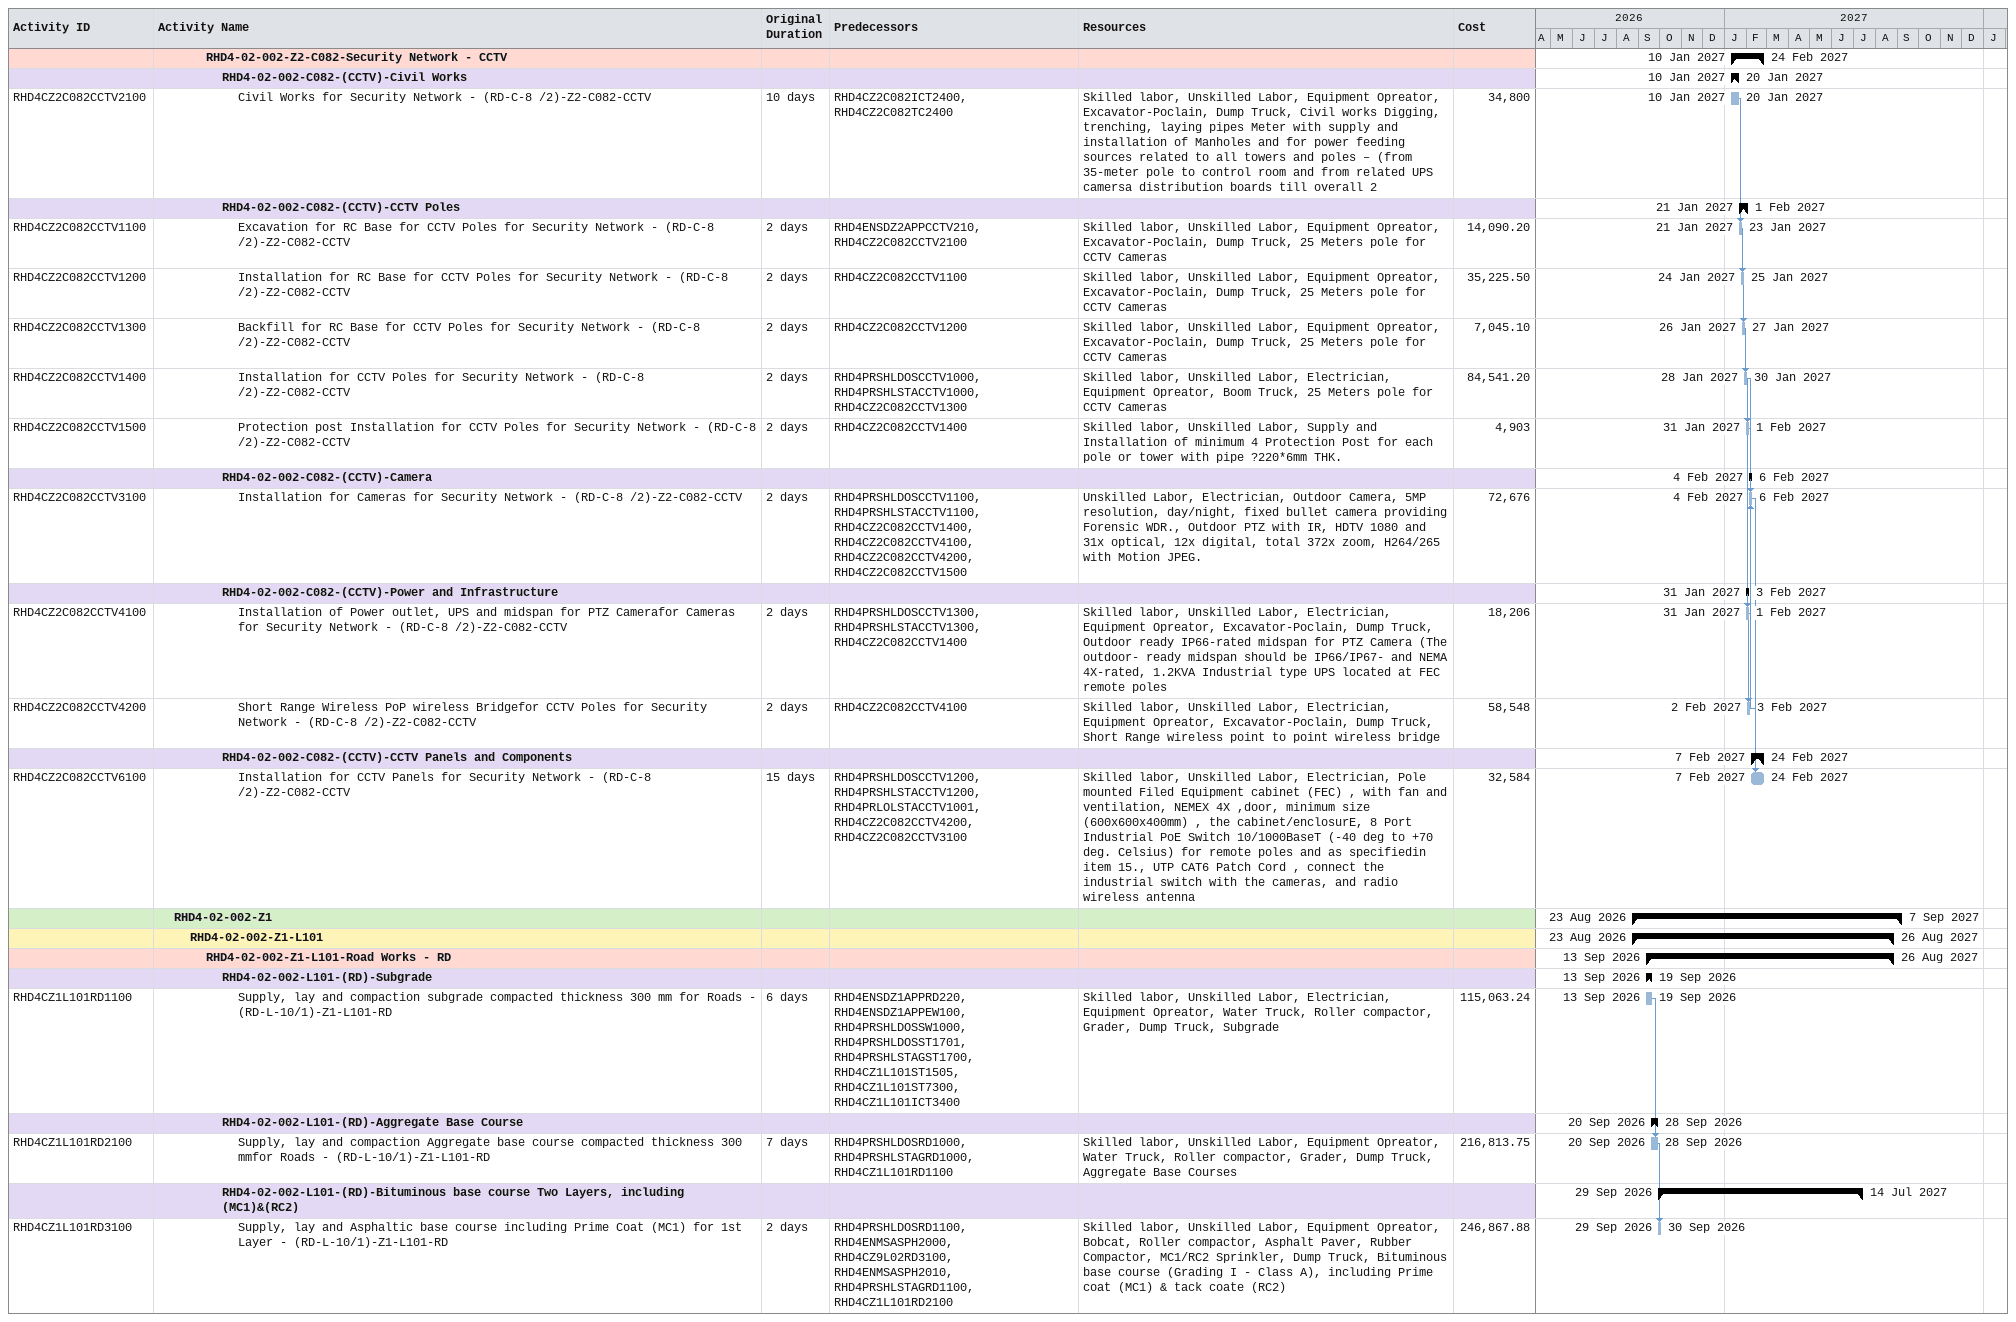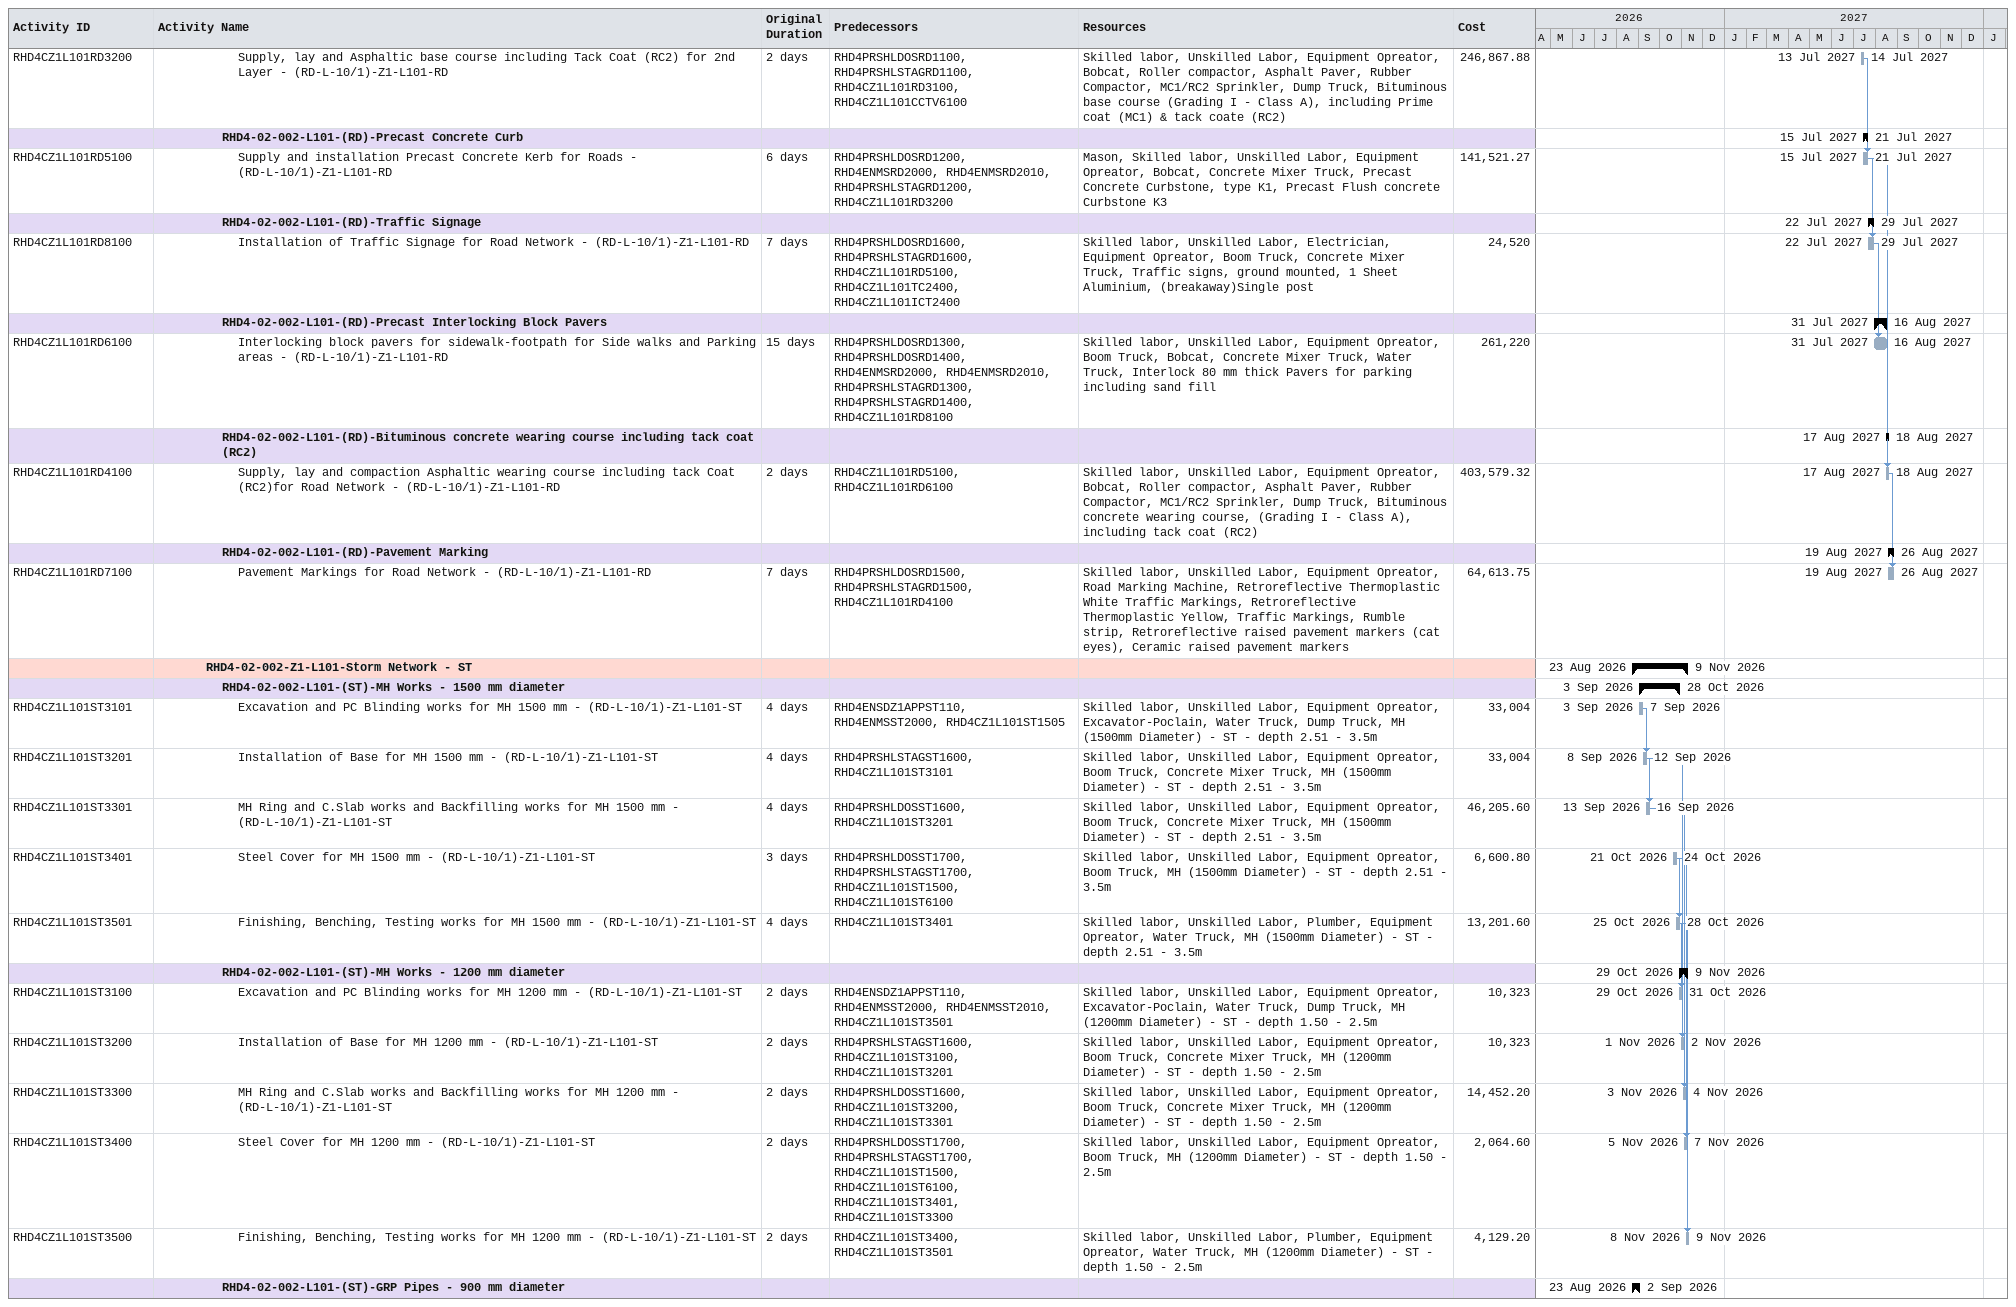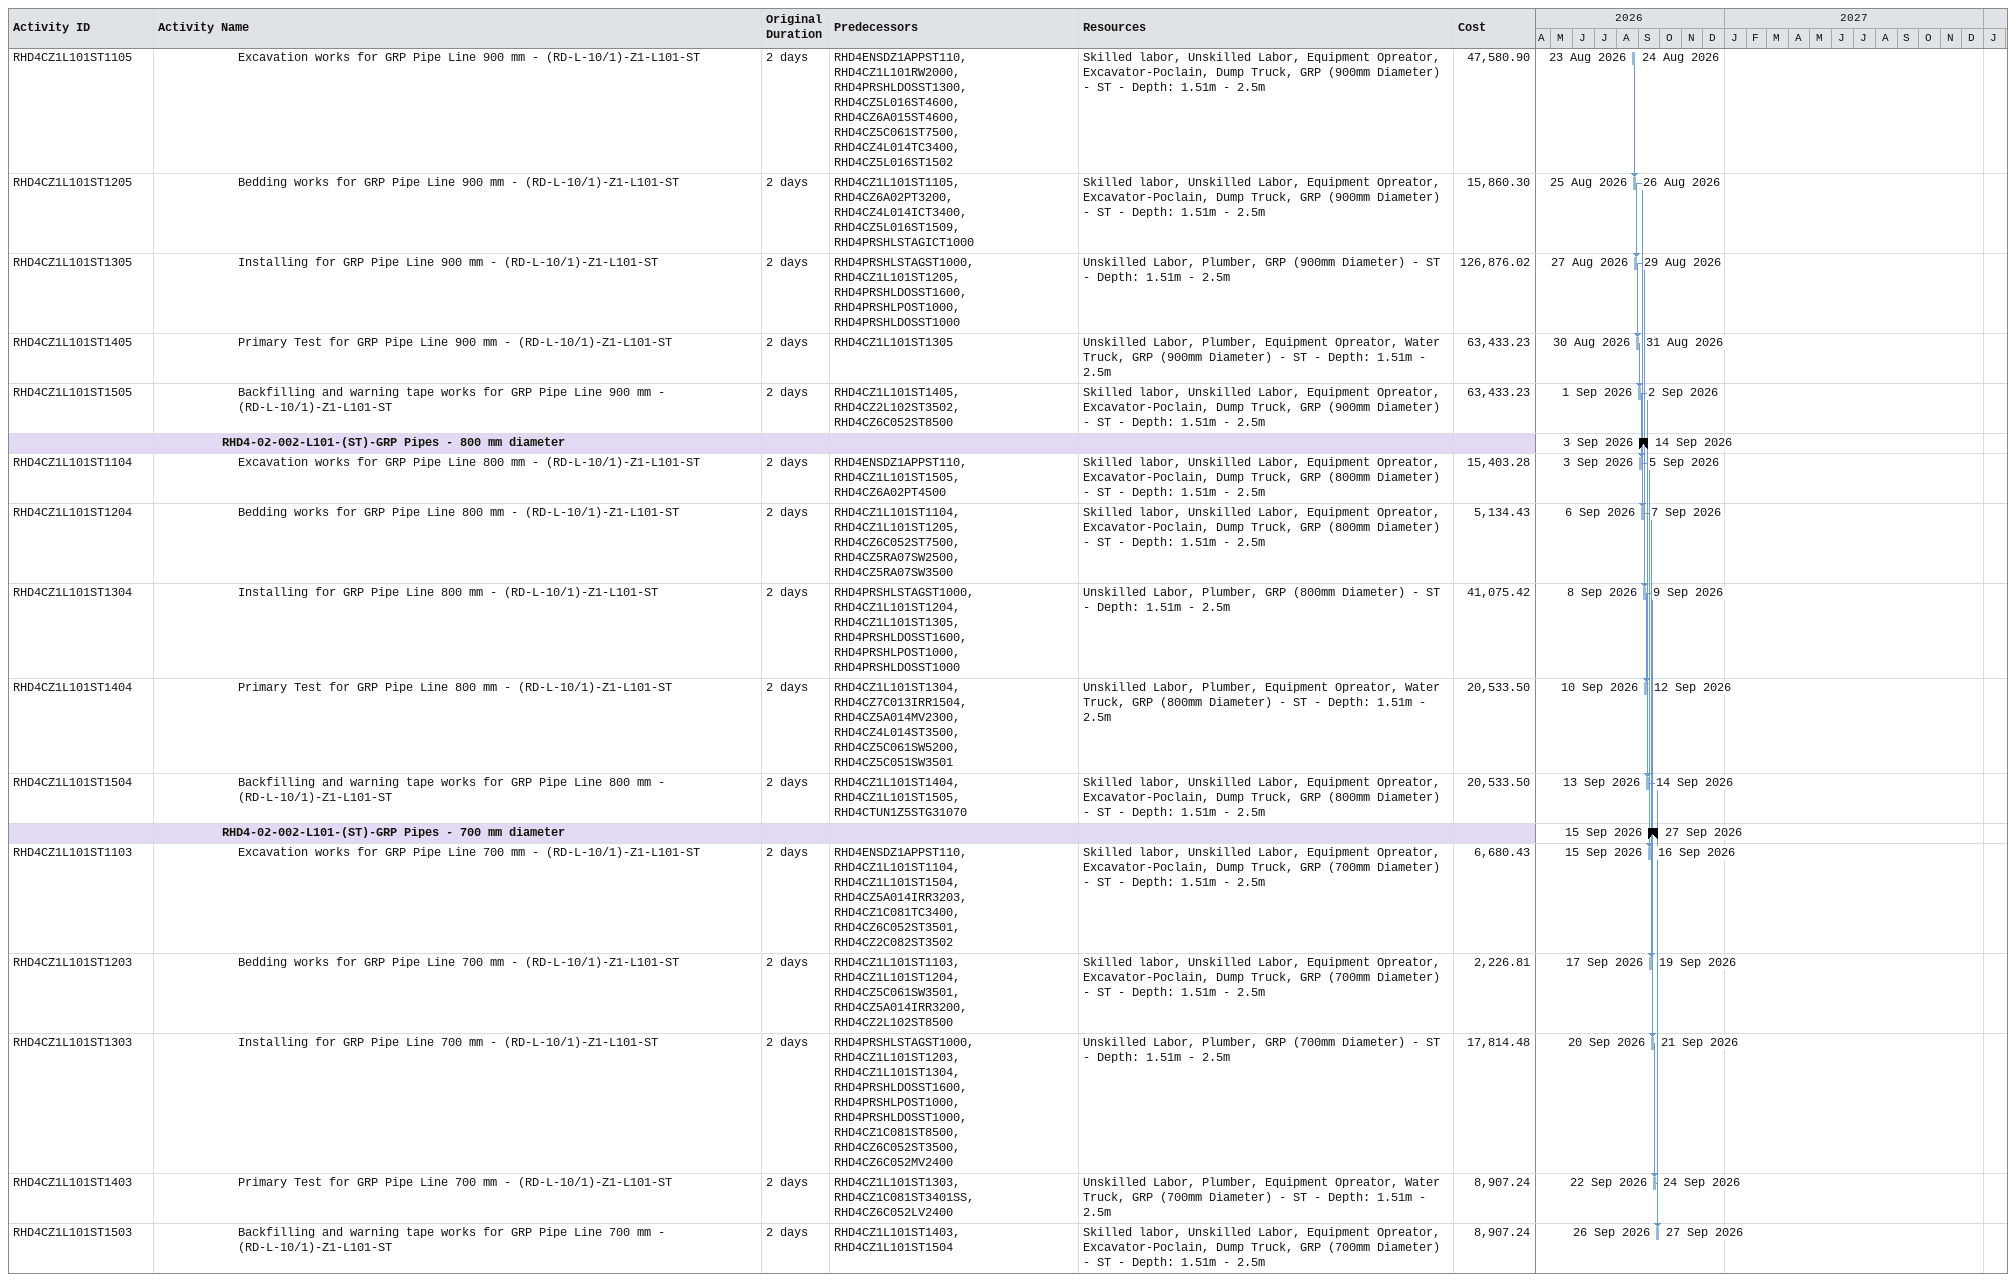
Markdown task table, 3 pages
| ID | Level | Task | Original duration | Start | Finish | Predecessors | Resources | Cost |
|---|---|---|---|---|---|---|---|---|
|  | 4 | **RHD4-02-002-Z2-C082-Security Network - CCTV** |  | 2027-01-10 | 2027-02-24 |  |  |  |
|  | 5 | **RHD4-02-002-C082-(CCTV)-Civil Works** |  | 2027-01-10 | 2027-01-20 |  |  |  |
| RHD4CZ2C082CCTV2100 | 6 | Civil Works for Security Network - (RD-C-8 /2)-Z2-C082-CCTV | 10d | 2027-01-10 | 2027-01-20 | RHD4CZ2C082ICT2400, RHD4CZ2C082TC2400 | Skilled labor, Unskilled Labor, Equipment Opreator, Excavator-Poclain, Dump Truck, Civil works Digging, trenching, laying pipes Meter with supply and installation of Manholes and for power feeding sources related to all towers and poles – (from 35-meter pole to control room and from related UPS camersa distribution boards till overall 2 | 34800 |
|  | 5 | **RHD4-02-002-C082-(CCTV)-CCTV Poles** |  | 2027-01-21 | 2027-02-01 |  |  |  |
| RHD4CZ2C082CCTV1100 | 6 | Excavation for RC Base for CCTV Poles for Security Network - (RD-C-8 /2)-Z2-C082-CCTV | 2d | 2027-01-21 | 2027-01-23 | RHD4ENSDZ2APPCCTV210, RHD4CZ2C082CCTV2100 | Skilled labor, Unskilled Labor, Equipment Opreator, Excavator-Poclain, Dump Truck, 25 Meters pole for CCTV Cameras | 14090.20 |
| RHD4CZ2C082CCTV1200 | 6 | Installation for RC Base for CCTV Poles for Security Network - (RD-C-8 /2)-Z2-C082-CCTV | 2d | 2027-01-24 | 2027-01-25 | RHD4CZ2C082CCTV1100 | Skilled labor, Unskilled Labor, Equipment Opreator, Excavator-Poclain, Dump Truck, 25 Meters pole for CCTV Cameras | 35225.50 |
| RHD4CZ2C082CCTV1300 | 6 | Backfill for RC Base for CCTV Poles for Security Network - (RD-C-8 /2)-Z2-C082-CCTV | 2d | 2027-01-26 | 2027-01-27 | RHD4CZ2C082CCTV1200 | Skilled labor, Unskilled Labor, Equipment Opreator, Excavator-Poclain, Dump Truck, 25 Meters pole for CCTV Cameras | 7045.10 |
| RHD4CZ2C082CCTV1400 | 6 | Installation for CCTV Poles for Security Network - (RD-C-8 /2)-Z2-C082-CCTV | 2d | 2027-01-28 | 2027-01-30 | RHD4PRSHLDOSCCTV1000, RHD4PRSHLSTACCTV1000, RHD4CZ2C082CCTV1300 | Skilled labor, Unskilled Labor, Electrician, Equipment Opreator, Boom Truck, 25 Meters pole for CCTV Cameras | 84541.20 |
| RHD4CZ2C082CCTV1500 | 6 | Protection post Installation for CCTV Poles for Security Network - (RD-C-8 /2)-Z2-C082-CCTV | 2d | 2027-01-31 | 2027-02-01 | RHD4CZ2C082CCTV1400 | Skilled labor, Unskilled Labor, Supply and Installation of minimum 4 Protection Post for each pole or tower with pipe ?220*6mm THK. | 4903 |
|  | 5 | **RHD4-02-002-C082-(CCTV)-Camera** |  | 2027-02-04 | 2027-02-06 |  |  |  |
| RHD4CZ2C082CCTV3100 | 6 | Installation for Cameras for Security Network - (RD-C-8 /2)-Z2-C082-CCTV | 2d | 2027-02-04 | 2027-02-06 | RHD4PRSHLDOSCCTV1100, RHD4PRSHLSTACCTV1100, RHD4CZ2C082CCTV1400, RHD4CZ2C082CCTV4100, RHD4CZ2C082CCTV4200, RHD4CZ2C082CCTV1500 | Unskilled Labor, Electrician, Outdoor Camera, 5MP resolution, day/night, fixed bullet camera providing Forensic WDR., Outdoor PTZ with IR, HDTV 1080 and 31x optical, 12x digital, total 372x zoom, H264/265 with Motion JPEG. | 72676 |
|  | 5 | **RHD4-02-002-C082-(CCTV)-Power and Infrastructure** |  | 2027-01-31 | 2027-02-03 |  |  |  |
| RHD4CZ2C082CCTV4100 | 6 | Installation of Power outlet, UPS and midspan for PTZ Camerafor Cameras for Security Network - (RD-C-8 /2)-Z2-C082-CCTV | 2d | 2027-01-31 | 2027-02-01 | RHD4PRSHLDOSCCTV1300, RHD4PRSHLSTACCTV1300, RHD4CZ2C082CCTV1400 | Skilled labor, Unskilled Labor, Electrician, Equipment Opreator, Excavator-Poclain, Dump Truck, Outdoor ready IP66-rated midspan for PTZ Camera (The outdoor- ready midspan should be IP66/IP67- and NEMA 4X-rated, 1.2KVA Industrial type UPS located at FEC remote poles | 18206 |
| RHD4CZ2C082CCTV4200 | 6 | Short Range Wireless PoP wireless Bridgefor CCTV Poles for Security Network - (RD-C-8 /2)-Z2-C082-CCTV | 2d | 2027-02-02 | 2027-02-03 | RHD4CZ2C082CCTV4100 | Skilled labor, Unskilled Labor, Electrician, Equipment Opreator, Excavator-Poclain, Dump Truck, Short Range wireless point to point wireless bridge | 58548 |
|  | 5 | **RHD4-02-002-C082-(CCTV)-CCTV Panels and Components** |  | 2027-02-07 | 2027-02-24 |  |  |  |
| RHD4CZ2C082CCTV6100 | 6 | Installation for CCTV Panels for Security Network - (RD-C-8 /2)-Z2-C082-CCTV | 15d | 2027-02-07 | 2027-02-24 | RHD4PRSHLDOSCCTV1200, RHD4PRSHLSTACCTV1200, RHD4PRLOLSTACCTV1001, RHD4CZ2C082CCTV4200, RHD4CZ2C082CCTV3100 | Skilled labor, Unskilled Labor, Electrician, Pole mounted Filed Equipment cabinet (FEC) , with fan and ventilation, NEMEX 4X ,door, minimum size (600x600x400mm) , the cabinet/enclosurE, 8 Port Industrial PoE Switch 10/1000BaseT (-40 deg to +70 deg. Celsius) for remote poles and as specifiedin item 15., UTP CAT6 Patch Cord , connect the industrial switch with the cameras, and radio wireless antenna | 32584 |
|  | 2 | **RHD4-02-002-Z1** |  | 2026-08-23 | 2027-09-07 |  |  |  |
|  | 3 | **RHD4-02-002-Z1-L101** |  | 2026-08-23 | 2027-08-26 |  |  |  |
|  | 4 | **RHD4-02-002-Z1-L101-Road Works - RD** |  | 2026-09-13 | 2027-08-26 |  |  |  |
|  | 5 | **RHD4-02-002-L101-(RD)-Subgrade** |  | 2026-09-13 | 2026-09-19 |  |  |  |
| RHD4CZ1L101RD1100 | 6 | Supply, lay and compaction subgrade compacted thickness 300 mm for Roads - (RD-L-10/1)-Z1-L101-RD | 6d | 2026-09-13 | 2026-09-19 | RHD4ENSDZ1APPRD220, RHD4ENSDZ1APPEW100, RHD4PRSHLDOSSW1000, RHD4PRSHLDOSST1701, RHD4PRSHLSTAGST1700, RHD4CZ1L101ST1505, RHD4CZ1L101ST7300, RHD4CZ1L101ICT3400 | Skilled labor, Unskilled Labor, Electrician, Equipment Opreator, Water Truck, Roller compactor, Grader, Dump Truck, Subgrade | 115063.24 |
|  | 5 | **RHD4-02-002-L101-(RD)-Aggregate Base Course** |  | 2026-09-20 | 2026-09-28 |  |  |  |
| RHD4CZ1L101RD2100 | 6 | Supply, lay and compaction Aggregate base course compacted thickness 300 mmfor Roads - (RD-L-10/1)-Z1-L101-RD | 7d | 2026-09-20 | 2026-09-28 | RHD4PRSHLDOSRD1000, RHD4PRSHLSTAGRD1000, RHD4CZ1L101RD1100 | Skilled labor, Unskilled Labor, Equipment Opreator, Water Truck, Roller compactor, Grader, Dump Truck, Aggregate Base Courses | 216813.75 |
|  | 5 | **RHD4-02-002-L101-(RD)-Bituminous base course Two Layers, including (MC1)&(RC2)** |  | 2026-09-29 | 2027-07-14 |  |  |  |
| RHD4CZ1L101RD3100 | 6 | Supply, lay and Asphaltic base course including Prime Coat (MC1) for 1st Layer - (RD-L-10/1)-Z1-L101-RD | 2d | 2026-09-29 | 2026-09-30 | RHD4PRSHLDOSRD1100, RHD4ENMSASPH2000, RHD4CZ9L02RD3100, RHD4ENMSASPH2010, RHD4PRSHLSTAGRD1100, RHD4CZ1L101RD2100 | Skilled labor, Unskilled Labor, Equipment Opreator, Bobcat, Roller compactor, Asphalt Paver, Rubber Compactor, MC1/RC2 Sprinkler, Dump Truck, Bituminous base course (Grading I - Class A), including Prime coat (MC1) & tack coate (RC2) | 246867.88 |
| RHD4CZ1L101RD3200 | 6 | Supply, lay and Asphaltic base course including Tack Coat (RC2) for 2nd Layer - (RD-L-10/1)-Z1-L101-RD | 2d | 2027-07-13 | 2027-07-14 | RHD4PRSHLDOSRD1100, RHD4PRSHLSTAGRD1100, RHD4CZ1L101RD3100, RHD4CZ1L101CCTV6100 | Skilled labor, Unskilled Labor, Equipment Opreator, Bobcat, Roller compactor, Asphalt Paver, Rubber Compactor, MC1/RC2 Sprinkler, Dump Truck, Bituminous base course (Grading I - Class A), including Prime coat (MC1) & tack coate (RC2) | 246867.88 |
|  | 5 | **RHD4-02-002-L101-(RD)-Precast Concrete Curb** |  | 2027-07-15 | 2027-07-21 |  |  |  |
| RHD4CZ1L101RD5100 | 6 | Supply and installation Precast Concrete Kerb for Roads - (RD-L-10/1)-Z1-L101-RD | 6d | 2027-07-15 | 2027-07-21 | RHD4PRSHLDOSRD1200, RHD4ENMSRD2000, RHD4ENMSRD2010, RHD4PRSHLSTAGRD1200, RHD4CZ1L101RD3200 | Mason, Skilled labor, Unskilled Labor, Equipment Opreator, Bobcat, Concrete Mixer Truck, Precast Concrete Curbstone, type K1, Precast Flush concrete Curbstone K3 | 141521.27 |
|  | 5 | **RHD4-02-002-L101-(RD)-Traffic Signage** |  | 2027-07-22 | 2027-07-29 |  |  |  |
| RHD4CZ1L101RD8100 | 6 | Installation of Traffic Signage for Road Network - (RD-L-10/1)-Z1-L101-RD | 7d | 2027-07-22 | 2027-07-29 | RHD4PRSHLDOSRD1600, RHD4PRSHLSTAGRD1600, RHD4CZ1L101RD5100, RHD4CZ1L101TC2400, RHD4CZ1L101ICT2400 | Skilled labor, Unskilled Labor, Electrician, Equipment Opreator, Boom Truck, Concrete Mixer Truck, Traffic signs, ground mounted, 1 Sheet Aluminium, (breakaway)Single post | 24520 |
|  | 5 | **RHD4-02-002-L101-(RD)-Precast Interlocking Block Pavers** |  | 2027-07-31 | 2027-08-16 |  |  |  |
| RHD4CZ1L101RD6100 | 6 | Interlocking block pavers for sidewalk-footpath for Side walks and Parking areas - (RD-L-10/1)-Z1-L101-RD | 15d | 2027-07-31 | 2027-08-16 | RHD4PRSHLDOSRD1300, RHD4PRSHLDOSRD1400, RHD4ENMSRD2000, RHD4ENMSRD2010, RHD4PRSHLSTAGRD1300, RHD4PRSHLSTAGRD1400, RHD4CZ1L101RD8100 | Skilled labor, Unskilled Labor, Equipment Opreator, Boom Truck, Bobcat, Concrete Mixer Truck, Water Truck, Interlock 80 mm thick Pavers for parking including sand fill | 261220 |
|  | 5 | **RHD4-02-002-L101-(RD)-Bituminous concrete wearing course including tack coat (RC2)** |  | 2027-08-17 | 2027-08-18 |  |  |  |
| RHD4CZ1L101RD4100 | 6 | Supply, lay and compaction Asphaltic wearing course including tack Coat (RC2)for Road Network - (RD-L-10/1)-Z1-L101-RD | 2d | 2027-08-17 | 2027-08-18 | RHD4CZ1L101RD5100, RHD4CZ1L101RD6100 | Skilled labor, Unskilled Labor, Equipment Opreator, Bobcat, Roller compactor, Asphalt Paver, Rubber Compactor, MC1/RC2 Sprinkler, Dump Truck, Bituminous concrete wearing course, (Grading I - Class A), including tack coat (RC2) | 403579.32 |
|  | 5 | **RHD4-02-002-L101-(RD)-Pavement Marking** |  | 2027-08-19 | 2027-08-26 |  |  |  |
| RHD4CZ1L101RD7100 | 6 | Pavement Markings for Road Network - (RD-L-10/1)-Z1-L101-RD | 7d | 2027-08-19 | 2027-08-26 | RHD4PRSHLDOSRD1500, RHD4PRSHLSTAGRD1500, RHD4CZ1L101RD4100 | Skilled labor, Unskilled Labor, Equipment Opreator, Road Marking Machine, Retroreflective Thermoplastic White Traffic Markings, Retroreflective Thermoplastic Yellow, Traffic Markings, Rumble strip, Retroreflective raised pavement markers (cat eyes), Ceramic raised pavement markers | 64613.75 |
|  | 4 | **RHD4-02-002-Z1-L101-Storm Network - ST** |  | 2026-08-23 | 2026-11-09 |  |  |  |
|  | 5 | **RHD4-02-002-L101-(ST)-MH Works - 1500 mm diameter** |  | 2026-09-03 | 2026-10-28 |  |  |  |
| RHD4CZ1L101ST3101 | 6 | Excavation and PC Blinding works for MH 1500 mm - (RD-L-10/1)-Z1-L101-ST | 4d | 2026-09-03 | 2026-09-07 | RHD4ENSDZ1APPST110, RHD4ENMSST2000, RHD4CZ1L101ST1505 | Skilled labor, Unskilled Labor, Equipment Opreator, Excavator-Poclain, Water Truck, Dump Truck, MH (1500mm Diameter) - ST - depth 2.51 - 3.5m | 33004 |
| RHD4CZ1L101ST3201 | 6 | Installation of Base for MH 1500 mm - (RD-L-10/1)-Z1-L101-ST | 4d | 2026-09-08 | 2026-09-12 | RHD4PRSHLSTAGST1600, RHD4CZ1L101ST3101 | Skilled labor, Unskilled Labor, Equipment Opreator, Boom Truck, Concrete Mixer Truck, MH (1500mm Diameter) - ST - depth 2.51 - 3.5m | 33004 |
| RHD4CZ1L101ST3301 | 6 | MH Ring and C.Slab works and Backfilling works for MH 1500 mm - (RD-L-10/1)-Z1-L101-ST | 4d | 2026-09-13 | 2026-09-16 | RHD4PRSHLDOSST1600, RHD4CZ1L101ST3201 | Skilled labor, Unskilled Labor, Equipment Opreator, Boom Truck, Concrete Mixer Truck, MH (1500mm Diameter) - ST - depth 2.51 - 3.5m | 46205.60 |
| RHD4CZ1L101ST3401 | 6 | Steel Cover for MH 1500 mm - (RD-L-10/1)-Z1-L101-ST | 3d | 2026-10-21 | 2026-10-24 | RHD4PRSHLDOSST1700, RHD4PRSHLSTAGST1700, RHD4CZ1L101ST1500, RHD4CZ1L101ST6100 | Skilled labor, Unskilled Labor, Equipment Opreator, Boom Truck, MH (1500mm Diameter) - ST - depth 2.51 - 3.5m | 6600.80 |
| RHD4CZ1L101ST3501 | 6 | Finishing, Benching, Testing works for MH 1500 mm - (RD-L-10/1)-Z1-L101-ST | 4d | 2026-10-25 | 2026-10-28 | RHD4CZ1L101ST3401 | Skilled labor, Unskilled Labor, Plumber, Equipment Opreator, Water Truck, MH (1500mm Diameter) - ST - depth 2.51 - 3.5m | 13201.60 |
|  | 5 | **RHD4-02-002-L101-(ST)-MH Works - 1200 mm diameter** |  | 2026-10-29 | 2026-11-09 |  |  |  |
| RHD4CZ1L101ST3100 | 6 | Excavation and PC Blinding works for MH 1200 mm - (RD-L-10/1)-Z1-L101-ST | 2d | 2026-10-29 | 2026-10-31 | RHD4ENSDZ1APPST110, RHD4ENMSST2000, RHD4ENMSST2010, RHD4CZ1L101ST3501 | Skilled labor, Unskilled Labor, Equipment Opreator, Excavator-Poclain, Water Truck, Dump Truck, MH (1200mm Diameter) - ST - depth 1.50 - 2.5m | 10323 |
| RHD4CZ1L101ST3200 | 6 | Installation of Base for MH 1200 mm - (RD-L-10/1)-Z1-L101-ST | 2d | 2026-11-01 | 2026-11-02 | RHD4PRSHLSTAGST1600, RHD4CZ1L101ST3100, RHD4CZ1L101ST3201 | Skilled labor, Unskilled Labor, Equipment Opreator, Boom Truck, Concrete Mixer Truck, MH (1200mm Diameter) - ST - depth 1.50 - 2.5m | 10323 |
| RHD4CZ1L101ST3300 | 6 | MH Ring and C.Slab works and Backfilling works for MH 1200 mm - (RD-L-10/1)-Z1-L101-ST | 2d | 2026-11-03 | 2026-11-04 | RHD4PRSHLDOSST1600, RHD4CZ1L101ST3200, RHD4CZ1L101ST3301 | Skilled labor, Unskilled Labor, Equipment Opreator, Boom Truck, Concrete Mixer Truck, MH (1200mm Diameter) - ST - depth 1.50 - 2.5m | 14452.20 |
| RHD4CZ1L101ST3400 | 6 | Steel Cover for MH 1200 mm - (RD-L-10/1)-Z1-L101-ST | 2d | 2026-11-05 | 2026-11-07 | RHD4PRSHLDOSST1700, RHD4PRSHLSTAGST1700, RHD4CZ1L101ST1500, RHD4CZ1L101ST6100, RHD4CZ1L101ST3401, RHD4CZ1L101ST3300 | Skilled labor, Unskilled Labor, Equipment Opreator, Boom Truck, MH (1200mm Diameter) - ST - depth 1.50 - 2.5m | 2064.60 |
| RHD4CZ1L101ST3500 | 6 | Finishing, Benching, Testing works for MH 1200 mm - (RD-L-10/1)-Z1-L101-ST | 2d | 2026-11-08 | 2026-11-09 | RHD4CZ1L101ST3400, RHD4CZ1L101ST3501 | Skilled labor, Unskilled Labor, Plumber, Equipment Opreator, Water Truck, MH (1200mm Diameter) - ST - depth 1.50 - 2.5m | 4129.20 |
|  | 5 | **RHD4-02-002-L101-(ST)-GRP Pipes - 900 mm diameter** |  | 2026-08-23 | 2026-09-02 |  |  |  |
| RHD4CZ1L101ST1105 | 6 | Excavation works for GRP Pipe Line 900 mm - (RD-L-10/1)-Z1-L101-ST | 2d | 2026-08-23 | 2026-08-24 | RHD4ENSDZ1APPST110, RHD4CZ1L101RW2000, RHD4PRSHLDOSST1300, RHD4CZ5L016ST4600, RHD4CZ6A015ST4600, RHD4CZ5C061ST7500, RHD4CZ4L014TC3400, RHD4CZ5L016ST1502 | Skilled labor, Unskilled Labor, Equipment Opreator, Excavator-Poclain, Dump Truck, GRP (900mm Diameter) - ST - Depth: 1.51m - 2.5m | 47580.90 |
| RHD4CZ1L101ST1205 | 6 | Bedding works for GRP Pipe Line 900 mm - (RD-L-10/1)-Z1-L101-ST | 2d | 2026-08-25 | 2026-08-26 | RHD4CZ1L101ST1105, RHD4CZ6A02PT3200, RHD4CZ4L014ICT3400, RHD4CZ5L016ST1509, RHD4PRSHLSTAGICT1000 | Skilled labor, Unskilled Labor, Equipment Opreator, Excavator-Poclain, Dump Truck, GRP (900mm Diameter) - ST - Depth: 1.51m - 2.5m | 15860.30 |
| RHD4CZ1L101ST1305 | 6 | Installing for GRP Pipe Line 900 mm - (RD-L-10/1)-Z1-L101-ST | 2d | 2026-08-27 | 2026-08-29 | RHD4PRSHLSTAGST1000, RHD4CZ1L101ST1205, RHD4PRSHLDOSST1600, RHD4PRSHLPOST1000, RHD4PRSHLDOSST1000 | Unskilled Labor, Plumber, GRP (900mm Diameter) - ST - Depth: 1.51m - 2.5m | 126876.02 |
| RHD4CZ1L101ST1405 | 6 | Primary Test for GRP Pipe Line 900 mm - (RD-L-10/1)-Z1-L101-ST | 2d | 2026-08-30 | 2026-08-31 | RHD4CZ1L101ST1305 | Unskilled Labor, Plumber, Equipment Opreator, Water Truck, GRP (900mm Diameter) - ST - Depth: 1.51m - 2.5m | 63433.23 |
| RHD4CZ1L101ST1505 | 6 | Backfilling and warning tape works for GRP Pipe Line 900 mm - (RD-L-10/1)-Z1-L101-ST | 2d | 2026-09-01 | 2026-09-02 | RHD4CZ1L101ST1405, RHD4CZ2L102ST3502, RHD4CZ6C052ST8500 | Skilled labor, Unskilled Labor, Equipment Opreator, Excavator-Poclain, Dump Truck, GRP (900mm Diameter) - ST - Depth: 1.51m - 2.5m | 63433.23 |
|  | 5 | **RHD4-02-002-L101-(ST)-GRP Pipes - 800 mm diameter** |  | 2026-09-03 | 2026-09-14 |  |  |  |
| RHD4CZ1L101ST1104 | 6 | Excavation works for GRP Pipe Line 800 mm - (RD-L-10/1)-Z1-L101-ST | 2d | 2026-09-03 | 2026-09-05 | RHD4ENSDZ1APPST110, RHD4CZ1L101ST1505, RHD4CZ6A02PT4500 | Skilled labor, Unskilled Labor, Equipment Opreator, Excavator-Poclain, Dump Truck, GRP (800mm Diameter) - ST - Depth: 1.51m - 2.5m | 15403.28 |
| RHD4CZ1L101ST1204 | 6 | Bedding works for GRP Pipe Line 800 mm - (RD-L-10/1)-Z1-L101-ST | 2d | 2026-09-06 | 2026-09-07 | RHD4CZ1L101ST1104, RHD4CZ1L101ST1205, RHD4CZ6C052ST7500, RHD4CZ5RA07SW2500, RHD4CZ5RA07SW3500 | Skilled labor, Unskilled Labor, Equipment Opreator, Excavator-Poclain, Dump Truck, GRP (800mm Diameter) - ST - Depth: 1.51m - 2.5m | 5134.43 |
| RHD4CZ1L101ST1304 | 6 | Installing for GRP Pipe Line 800 mm - (RD-L-10/1)-Z1-L101-ST | 2d | 2026-09-08 | 2026-09-09 | RHD4PRSHLSTAGST1000, RHD4CZ1L101ST1204, RHD4CZ1L101ST1305, RHD4PRSHLDOSST1600, RHD4PRSHLPOST1000, RHD4PRSHLDOSST1000 | Unskilled Labor, Plumber, GRP (800mm Diameter) - ST - Depth: 1.51m - 2.5m | 41075.42 |
| RHD4CZ1L101ST1404 | 6 | Primary Test for GRP Pipe Line 800 mm - (RD-L-10/1)-Z1-L101-ST | 2d | 2026-09-10 | 2026-09-12 | RHD4CZ1L101ST1304, RHD4CZ7C013IRR1504, RHD4CZ5A014MV2300, RHD4CZ4L014ST3500, RHD4CZ5C061SW5200, RHD4CZ5C051SW3501 | Unskilled Labor, Plumber, Equipment Opreator, Water Truck, GRP (800mm Diameter) - ST - Depth: 1.51m - 2.5m | 20533.50 |
| RHD4CZ1L101ST1504 | 6 | Backfilling and warning tape works for GRP Pipe Line 800 mm - (RD-L-10/1)-Z1-L101-ST | 2d | 2026-09-13 | 2026-09-14 | RHD4CZ1L101ST1404, RHD4CZ1L101ST1505, RHD4CTUN1Z5STG31070 | Skilled labor, Unskilled Labor, Equipment Opreator, Excavator-Poclain, Dump Truck, GRP (800mm Diameter) - ST - Depth: 1.51m - 2.5m | 20533.50 |
|  | 5 | **RHD4-02-002-L101-(ST)-GRP Pipes - 700 mm diameter** |  | 2026-09-15 | 2026-09-27 |  |  |  |
| RHD4CZ1L101ST1103 | 6 | Excavation works for GRP Pipe Line 700 mm - (RD-L-10/1)-Z1-L101-ST | 2d | 2026-09-15 | 2026-09-16 | RHD4ENSDZ1APPST110, RHD4CZ1L101ST1104, RHD4CZ1L101ST1504, RHD4CZ5A014IRR3203, RHD4CZ1C081TC3400, RHD4CZ6C052ST3501, RHD4CZ2C082ST3502 | Skilled labor, Unskilled Labor, Equipment Opreator, Excavator-Poclain, Dump Truck, GRP (700mm Diameter) - ST - Depth: 1.51m - 2.5m | 6680.43 |
| RHD4CZ1L101ST1203 | 6 | Bedding works for GRP Pipe Line 700 mm - (RD-L-10/1)-Z1-L101-ST | 2d | 2026-09-17 | 2026-09-19 | RHD4CZ1L101ST1103, RHD4CZ1L101ST1204, RHD4CZ5C061SW3501, RHD4CZ5A014IRR3200, RHD4CZ2L102ST8500 | Skilled labor, Unskilled Labor, Equipment Opreator, Excavator-Poclain, Dump Truck, GRP (700mm Diameter) - ST - Depth: 1.51m - 2.5m | 2226.81 |
| RHD4CZ1L101ST1303 | 6 | Installing for GRP Pipe Line 700 mm - (RD-L-10/1)-Z1-L101-ST | 2d | 2026-09-20 | 2026-09-21 | RHD4PRSHLSTAGST1000, RHD4CZ1L101ST1203, RHD4CZ1L101ST1304, RHD4PRSHLDOSST1600, RHD4PRSHLPOST1000, RHD4PRSHLDOSST1000, RHD4CZ1C081ST8500, RHD4CZ6C052ST3500, RHD4CZ6C052MV2400 | Unskilled Labor, Plumber, GRP (700mm Diameter) - ST - Depth: 1.51m - 2.5m | 17814.48 |
| RHD4CZ1L101ST1403 | 6 | Primary Test for GRP Pipe Line 700 mm - (RD-L-10/1)-Z1-L101-ST | 2d | 2026-09-22 | 2026-09-24 | RHD4CZ1L101ST1303, RHD4CZ1C081ST3401SS, RHD4CZ6C052LV2400 | Unskilled Labor, Plumber, Equipment Opreator, Water Truck, GRP (700mm Diameter) - ST - Depth: 1.51m - 2.5m | 8907.24 |
| RHD4CZ1L101ST1503 | 6 | Backfilling and warning tape works for GRP Pipe Line 700 mm - (RD-L-10/1)-Z1-L101-ST | 2d | 2026-09-26 | 2026-09-27 | RHD4CZ1L101ST1403, RHD4CZ1L101ST1504 | Skilled labor, Unskilled Labor, Equipment Opreator, Excavator-Poclain, Dump Truck, GRP (700mm Diameter) - ST - Depth: 1.51m - 2.5m | 8907.24 |
